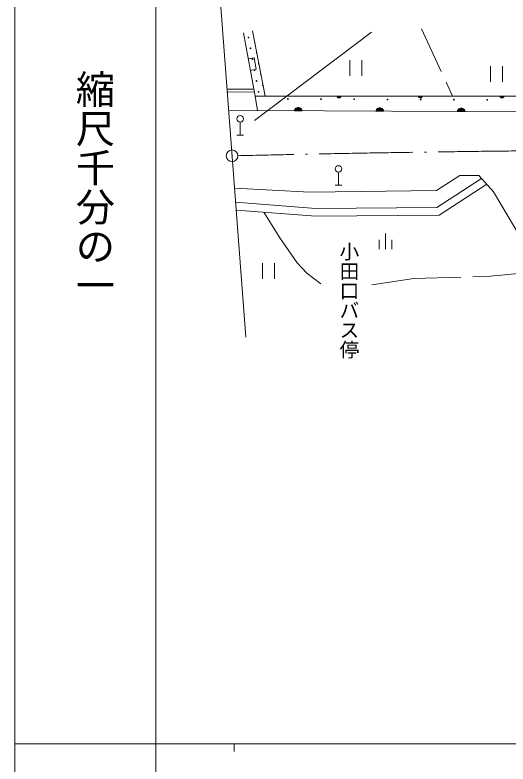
# Model space of a CAD drawing. Units: millimetres, scale not verified. Extents: x 39824 to 677002, y 19912 to 378325.
# Drawn here: x 39824 to 102527, y 201517 to 296666 of the extents above; entities that cross this region are included whole.
import ezdxf
from ezdxf.enums import TextEntityAlignment as Align

# ---------------------------------------------------------------- set-up
doc = ezdxf.new("R2010")
doc.units = ezdxf.units.MM
doc.header["$LTSCALE"] = 995.591
doc.linetypes.add('DASHED', pattern=[7.5, 6, -1.5])
doc.linetypes.add('USER2', pattern=[15.2, 11.960656, -1.495082, 0.24918, -1.495082])
doc.layers.add('S-SUV', color=7, linetype='Continuous', lineweight=13)
doc.styles.add('@ＭＳ ゴシック', font='')
doc.styles.get('@ＭＳ ゴシック').set_extended_font_data('@MS Gothic')

msp = doc.modelspace()

# ---------------------------------------------------------------- linework, layer by layer
at = {"layer": 'S-SUV'}
for p, q in [((39823.7, 378324.7), (39823.7, 19911.8)), ((57744.3, 368368.8), (57744.3, 19911.8)), ((65778.7, 300727.5), (69167.3, 255745.5)), ((70378.6, 286343.3), (68898.3, 294393.8)), ((70038, 294638), (71623.8, 286343.3)), ((85174.6, 294475.7), (70273.7, 283251.6)), ((70237.8, 291238), (69503.4, 291103)), ((70507.9, 289769.2), (70237.8, 291238)), ((82411, 290939.9), (82411, 288948.7)), ((83939.3, 288948.7), (83939.3, 290939.9)), ((69773.5, 289634.2), (70507.9, 289769.2)), ((100280, 290145.7), (100280, 288154.5)), ((101808.2, 288154.5), (101808.2, 290145.7)), ((70215.7, 287229.6), (66794, 287250.4)), ((70668.9, 284523.3), (70369.4, 286343.3)), ((70369.4, 286343.3), (109650.9, 286343.3)), ((80798.8, 286286.1), (80780.1, 286343.3)), ((80780.1, 286343.3), (81277.9, 286343.3)), ((81265.4, 286312.2), (80792.5, 286312.2)), ((80828.6, 286237.6), (80798.8, 286286.1)), ((80805, 286281.1), (81253, 286281.1)), ((81234.3, 286250), (80824.9, 286250)), ((80877.2, 286182.8), (80828.6, 286237.6)), ((80847.3, 286218.9), (81209.4, 286218.9)), ((80931.9, 286152.9), (80877.2, 286182.8)), ((81179.6, 286187.8), (80878.4, 286187.8)), ((80990.4, 286134.3), (80931.9, 286152.9)), ((80936.9, 286156.7), (81122.3, 286156.7)), ((81067.6, 286134.3), (80990.4, 286134.3)), ((81126.1, 286152.9), (81067.6, 286134.3)), ((81180.8, 286182.8), (81126.1, 286152.9)), ((81229.4, 286237.6), (81180.8, 286182.8)), ((81258, 286286.1), (81229.4, 286237.6)), ((81277.9, 286343.3), (81258, 286286.1)), ((91158.8, 286286.1), (91140.2, 286343.3)), ((91140.2, 286343.3), (91638, 286343.3)), ((91625.5, 286312.2), (91152.6, 286312.2)), ((91188.7, 286237.6), (91158.8, 286286.1)), ((91165.1, 286281.1), (91613.1, 286281.1)), ((91594.4, 286250), (91185, 286250)), ((91237.2, 286182.8), (91188.7, 286237.6)), ((91207.4, 286218.9), (91569.5, 286218.9)), ((91292, 286152.9), (91237.2, 286182.8)), ((91539.7, 286187.8), (91238.5, 286187.8)), ((91350.5, 286134.3), (91292, 286152.9)), ((91297, 286156.7), (91482.4, 286156.7)), ((91427.7, 286134.3), (91350.5, 286134.3)), ((91486.1, 286152.9), (91427.7, 286134.3)), ((91540.9, 286182.8), (91486.1, 286152.9)), ((91589.4, 286237.6), (91540.9, 286182.8)), ((91618.1, 286286.1), (91589.4, 286237.6)), ((91638, 286343.3), (91618.1, 286286.1)), ((101518.9, 286286.1), (101500.3, 286343.3)), ((101500.3, 286343.3), (101998.1, 286343.3)), ((101985.6, 286312.2), (101512.7, 286312.2)), ((101548.8, 286237.6), (101518.9, 286286.1)), ((101525.2, 286281.1), (101973.2, 286281.1)), ((101954.5, 286250), (101545.1, 286250)), ((101597.3, 286182.8), (101548.8, 286237.6)), ((101567.5, 286218.9), (101929.6, 286218.9)), ((101652.1, 286152.9), (101597.3, 286182.8)), ((101899.7, 286187.8), (101598.6, 286187.8)), ((101710.6, 286134.3), (101652.1, 286152.9)), ((101657.1, 286156.7), (101842.5, 286156.7)), ((101787.7, 286134.3), (101710.6, 286134.3)), ((101846.2, 286152.9), (101787.7, 286134.3)), ((101901, 286182.8), (101846.2, 286152.9)), ((101949.5, 286237.6), (101901, 286182.8)), ((101978.1, 286286.1), (101949.5, 286237.6)), ((101998.1, 286343.3), (101978.1, 286286.1)), ((70668.9, 284523.3), (67003, 284476)), ((122469.3, 284293.8), (70668.9, 284523.3)), ((75351.2, 284502.5), (75391.5, 284616.9)), ((76346.7, 284498.1), (75351.2, 284502.5)), ((75376.3, 284564.7), (76322.1, 284560.5)), ((75391.5, 284616.9), (75449.2, 284713.7)), ((76297.5, 284622.8), (75401.5, 284626.8)), ((75439.1, 284688.8), (76258, 284685.2)), ((75449.2, 284713.7), (75546.7, 284822.8)), ((76213.4, 284747.6), (75489.2, 284750.8)), ((75546.7, 284822.8), (75656.5, 284882)), ((75549.2, 284812.8), (76151.5, 284810.1)), ((75656.5, 284882), (75773.6, 284918.8)), ((76034.8, 284872.9), (75663.9, 284874.5)), ((75773.6, 284918.8), (75928, 284918.1)), ((75928, 284918.1), (76044.8, 284880.3)), ((76044.8, 284880.3), (76154, 284820.1)), ((76154, 284820.1), (76250.6, 284710.1)), ((76250.6, 284710.1), (76309.9, 284612.8)), ((76309.9, 284612.8), (76346.7, 284498.1)), ((85711.2, 284456.6), (85751.6, 284571)), ((85736.4, 284518.8), (86682.2, 284514.6)), ((85751.6, 284571), (85809.2, 284667.8)), ((86657.6, 284576.9), (85761.6, 284580.9)), ((85799.2, 284642.9), (86618, 284639.3)), ((85809.2, 284667.8), (85906.8, 284776.9)), ((86573.5, 284701.7), (85849.2, 284704.9)), ((85906.8, 284776.9), (86016.6, 284836.1)), ((85909.2, 284766.9), (86511.6, 284764.2)), ((86016.6, 284836.1), (86133.7, 284872.9)), ((86394.9, 284827), (86024, 284828.6)), ((86133.7, 284872.9), (86288, 284872.2)), ((86288, 284872.2), (86404.9, 284834.4)), ((86404.9, 284834.4), (86514.1, 284774.2)), ((86514.1, 284774.2), (86610.7, 284664.2)), ((86610.7, 284664.2), (86670, 284566.9)), ((86670, 284566.9), (86706.8, 284452.2)), ((96071.3, 284410.7), (96111.7, 284525.1)), ((96111.7, 284525.1), (96169.3, 284621.9)), ((97017.7, 284531), (96121.7, 284535)), ((96159.3, 284597), (96978.1, 284593.4)), ((96169.3, 284621.9), (96266.9, 284731)), ((96933.6, 284655.8), (96209.3, 284659)), ((96266.9, 284731), (96376.7, 284790.2)), ((96269.3, 284721), (96871.7, 284718.3)), ((96376.7, 284790.2), (96493.8, 284827)), ((96755, 284781.1), (96384.1, 284782.7)), ((96493.8, 284827), (96648.1, 284826.3)), ((96648.1, 284826.3), (96764.9, 284788.5)), ((96764.9, 284788.5), (96874.2, 284728.3)), ((96874.2, 284728.3), (96970.8, 284618.3)), ((96970.8, 284618.3), (97030.1, 284521)), ((97030.1, 284521), (97066.9, 284406.3)), ((86706.8, 284452.2), (85711.2, 284456.6)), ((97066.9, 284406.3), (96071.3, 284410.7)), ((96096.5, 284472.8), (97042.3, 284468.7)), ((68468.1, 283043.4), (68468.1, 281406.9)), ((68045, 281406.9), (68885.1, 281406.9)), ((80976.4, 276690), (80976.4, 275053.5)), ((93419.1, 274349.6), (96409, 276276.4)), ((96409, 276276.4), (98801, 276276.4)), ((98801, 276276.4), (100668.5, 274204.3)), ((80553.3, 275053.5), (81393.3, 275053.5)), ((93453, 272219.8), (99136.8, 275903.8)), ((99811.8, 275154.9), (93751.3, 271226.7)), ((67742.3, 274662.1), (77339.8, 274150.3)), ((77339.8, 274150.3), (93419.1, 274349.6)), ((100668.5, 274204.3), (104138.3, 268341.6)), ((67876.8, 272876.5), (78104.7, 272089.8)), ((78104.7, 272089.8), (93453, 272219.8)), ((78070.7, 271093.9), (67952.5, 271872.2)), ((93751.3, 271226.7), (78070.7, 271093.9)), ((86932.8, 268901.5), (86932.8, 266910.3)), ((86136.3, 268110), (86136.3, 266915.3)), ((87729.2, 268110), (87729.2, 266915.3)), ((71292.6, 265129.1), (71292.6, 263138)), ((72820.8, 263138), (72820.8, 265129.1)), ((39823.7, 204096.2), (576447.4, 204096.2)), ((67700.2, 204096.2), (67700.2, 203100.6))]:
    msp.add_line(p, q, dxfattribs=at)
at = {"layer": 'S-SUV', "linetype": 'DASHED'}
for p, q in [((91529.6, 294898.1), (95468.5, 286343.3)), ((70282.9, 286863.8), (66821.5, 286884.8)), ((71471.4, 271601.5), (73497.5, 268368.3)), ((73497.5, 268368.3), (75709.6, 265196.2)), ((75709.6, 265196.2), (76920, 263860.6)), ((76920, 263860.6), (78714.7, 262525)), ((100293.1, 263485), (106412, 264088.8)), ((85225.8, 262399.8), (90568.2, 263192.8)), ((90568.2, 263192.8), (100293.1, 263485))]:
    msp.add_line(p, q, dxfattribs=at)
at = {"layer": 'S-SUV'}
for centre, radius in [((69510.4, 293817.7), 49.5), ((69765, 292432.9), 49.5), ((70019.7, 291048.2), 49.5), ((70274.3, 289663.4), 49.5), ((70528.9, 288278.6), 49.5), ((70783.5, 286893.8), 49.5), ((74519.7, 285999.6), 49.5), ((78743.6, 285980.9), 49.5), ((82967.5, 285962.2), 49.5), ((87191.4, 285943.5), 49.5), ((91415.3, 285924.7), 49.5), ((95639.2, 285906), 49.5), ((99863.1, 285887.3), 49.5), ((68468.1, 283460.3), 416.9), ((67433, 278773.5), 743), ((67433, 278773.5), 22.4), ((80976.4, 277106.9), 416.9)]:
    msp.add_circle(centre, radius, dxfattribs=at)
for centre, start, end in [((70075.5, 294637.3), 182.21658, 233.05855), ((70330.1, 293252.6), 133.50659, 248.13943), ((70584.7, 291867.8), 120.67615, 260.96986), ((70839.4, 290483.1), 108.82584, 272.82019), ((71094, 289098.3), 97.31622, 284.3298), ((71348.6, 287713.6), 85.66062, 295.9854), ((71603.2, 286328.8), 73.31037, 174.63959)]:
    msp.add_arc(centre, 49.5, start, end, dxfattribs=at)
at = {"layer": 'S-SUV', "linetype": 'USER2'}
msp.add_arc((133119.5, -2483963.9), 2763518.1, 89.31629, 91.34653, dxfattribs=at)

# ---------------------------------------------------------------- texts
at = {"layer": 'S-SUV', "style": '@ＭＳ ゴシック'}
for s, height, p in [('縮尺千分の一', 3650, (47068.6, 289747.4)), ('小田口バス停', 1825, (80860.8, 267867.2))]:
    msp.add_text(s, height=height, rotation=270, dxfattribs=at).set_placement(p, align=Align.BOTTOM_LEFT)

doc.saveas('drawing.dxf')
